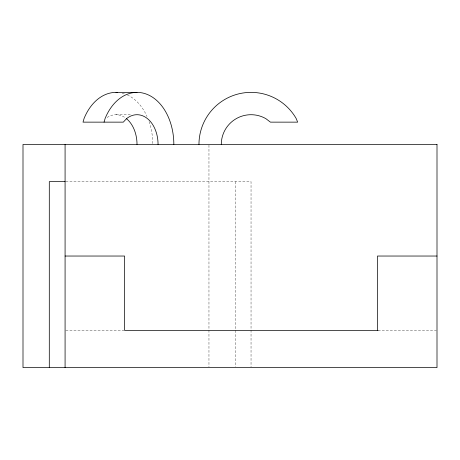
<?xml version="1.0" encoding="UTF-8"?>
<svg xmlns="http://www.w3.org/2000/svg" width="460" height="460" viewBox="0 0 460 460"><rect width="100%" height="100%" fill="white"/><g stroke="black" fill="none" stroke-linecap="round" stroke-linejoin="round"><path stroke-width="0.34" stroke-dasharray="2.3 1.72" d="M115.983 114.707L131.41 114.707M65.797 181.648L251.039 181.648L251.039 366.89M65.797 330.418L123.953 330.418M378.126 330.418L436.281 330.418M235.261 181.648L235.261 366.89M208.961 145.176L208.961 366.896M122.153 93.127A52.066 36.817 -90 0 1 125.511 94.162M127.345 94.932A52.066 36.817 -90 0 1 147.039 116.495M149.052 121.578A52.066 36.817 -90 0 1 152.795 143.75M107.082 117.495A29.756 21.039 -90 0 1 125.43 117.875"/><path stroke-width="0.69" d="M104.046 122.141L105.133 118.421A52.066 36.817 -90 0 1 146.55 94.162A52.066 36.817 -90 0 1 173.84 144.457M158.056 144.457A29.756 21.039 -90 0 0 126.5 118.691L123.32 122.141L83.007 122.141L84.094 118.421A52.066 36.817 -90 0 1 117.346 92.425M115.983 92.391L137.017 92.391M65.096 181.648L49.3 181.648L49.3 367.609M65.079 256.036L124.585 256.036L124.585 330.418L378.126 330.418M437 256.036L377.493 256.036L377.493 330.418M65.079 144.457L65.079 367.609M126.5 118.691A29.756 21.039 -90 0 1 137.017 144.457M198.967 144.457A52.066 52.066 0 0 1 296.131 118.421L297.672 122.141L270.417 122.141L265.914 118.691A29.756 29.756 0 0 0 221.283 144.457M437 144.457L23 144.457L23 367.609L437 367.609L437 144.457"/></g></svg>
